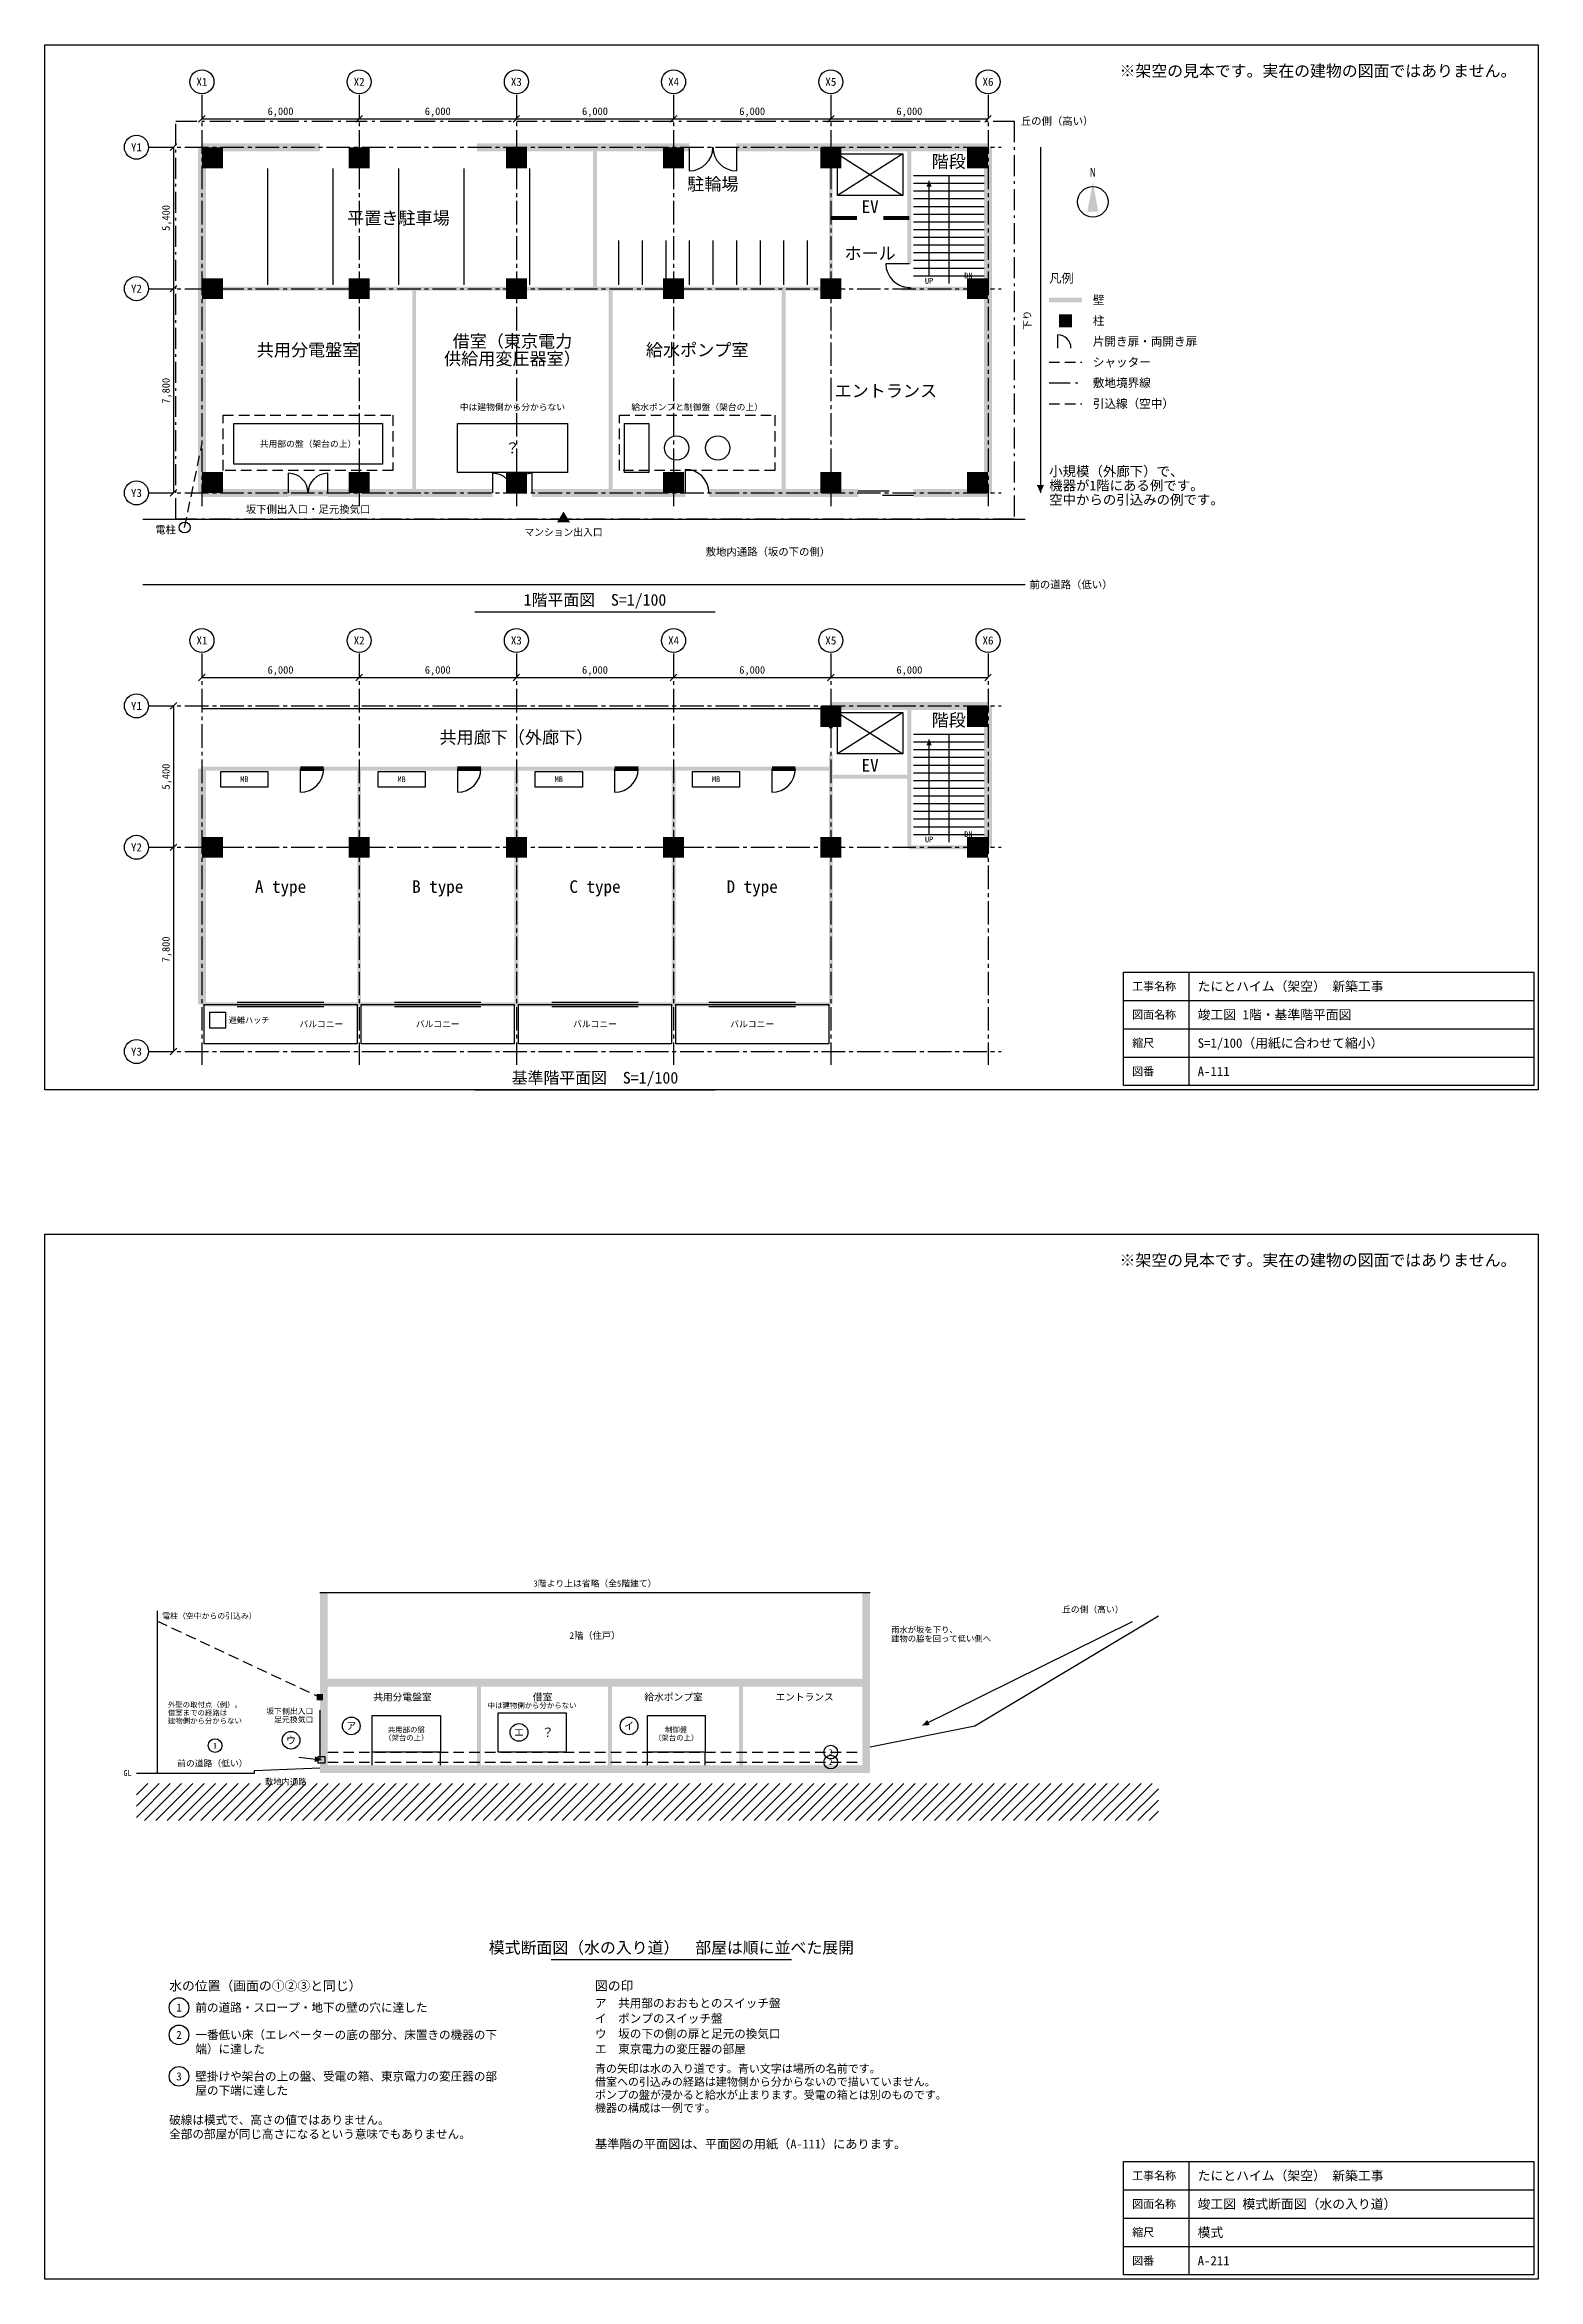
# Model space of a CAD drawing. Header units: millimetres. Extents: x 667 to 57667, y -86000 to -667.
import ezdxf
from ezdxf.enums import TextEntityAlignment as Align

# ---------------------------------------------------------------- set-up
doc = ezdxf.new("R2010")
doc.units = ezdxf.units.MM
for name, pattern in [('CENTER', [1350, 900, -150, 150, -150]), ('DASHDOT', [1300, 800, -200, 100, -200]), ('DASHED', [600, 400, -200])]:
    doc.linetypes.add(name, pattern=pattern)
for name, color, linetype in [('シャッター', 7, 'DASHED'), ('図枠', 7, 'CONTINUOUS'), ('地盤', 8, 'CONTINUOUS'), ('壁', 7, 'CONTINUOUS'), ('寸法', 5, 'CONTINUOUS'), ('建具', 7, 'CONTINUOUS'), ('引込', 5, 'DASHED'), ('敷地', 7, 'DASHDOT'), ('文字', 7, 'CONTINUOUS'), ('柱', 7, 'CONTINUOUS'), ('水の位置', 4, 'DASHED'), ('水の入り道', 4, 'CONTINUOUS'), ('設備', 8, 'CONTINUOUS'), ('通り芯', 1, 'CENTER'), ('道路', 8, 'CONTINUOUS'), ('階段EV', 8, 'CONTINUOUS')]:
    doc.layers.add(name, color=color, linetype=linetype)
doc.styles.add('JP', font='msgothic.ttc')

msp = doc.modelspace()

# ---------------------------------------------------------------- linework, layer by layer
at = {"layer": 'シャッター'}
msp.add_line((39000, -12791.67), (40250, -12791.67), dxfattribs=at)
for points in [[(7476.67, -14819.33), (13956.67, -14819.33), (13956.67, -16925.33), (7476.67, -16925.33)], [(22596.67, -14819.33), (28536.67, -14819.33), (28536.67, -16925.33), (22596.67, -16925.33)]]:
    msp.add_lwpolyline(points, close=True, dxfattribs=at)
at = {"layer": '図枠'}
for p, q in [((17083.33, -22325), (26250, -22325)), ((44333.33, -36083.33), (44333.33, -40416.67)), ((41833.33, -37166.67), (57500, -37166.67)), ((41833.33, -38250), (57500, -38250)), ((41833.33, -39333.33), (57500, -39333.33)), ((17083.33, -40575), (26250, -40575)), ((11166.67, -59766.67), (32166.67, -59766.67)), ((20000, -73791.67), (29166.67, -73791.67)), ((44333.33, -81500), (44333.33, -85833.33)), ((41833.33, -82583.33), (57500, -82583.33)), ((41833.33, -83666.67), (57500, -83666.67)), ((41833.33, -84750), (57500, -84750))]:
    msp.add_line(p, q, dxfattribs=at)
for points in [[(666.67, -666.67), (57666.67, -666.67), (57666.67, -40583.33), (666.67, -40583.33)], [(41833.33, -36083.33), (57500, -36083.33), (57500, -40416.67), (41833.33, -40416.67)], [(666.67, -46083.33), (57666.67, -46083.33), (57666.67, -86000), (666.67, -86000)], [(41833.33, -81500), (57500, -81500), (57500, -85833.33), (41833.33, -85833.33)]]:
    msp.add_lwpolyline(points, close=True, dxfattribs=at)
for centre, radius in [((6666.67, -2083.33), 458.33), ((12666.67, -2083.33), 458.33), ((18666.67, -2083.33), 458.33), ((24666.67, -2083.33), 458.33), ((30666.67, -2083.33), 458.33), ((36666.67, -2083.33), 458.33), ((4166.67, -4583.33), 458.33), ((40666.67, -6666.67), 583.33), ((4166.67, -9983.33), 458.33), ((4166.67, -17783.33), 458.33), ((6666.67, -23416.67), 458.33), ((12666.67, -23416.67), 458.33), ((18666.67, -23416.67), 458.33), ((24666.67, -23416.67), 458.33), ((30666.67, -23416.67), 458.33), ((36666.67, -23416.67), 458.33), ((4166.67, -25916.67), 458.33), ((4166.67, -31316.67), 458.33), ((4166.67, -39116.67), 458.33), ((12366.67, -64866.67), 338.46), ((18766.67, -65116.67), 338.46), ((22966.67, -64866.67), 338.46), ((10066.67, -65416.67), 338.46)]:
    msp.add_circle(centre, radius, dxfattribs=at)
for points in [[(40666.67, -5916.67), (40458.33, -7041.67), (40875, -7041.67)], [(20466.67, -18491.67), (20216.67, -18908.33), (20716.67, -18908.33)], [(11043.59, -63643.59), (11289.74, -63643.59), (11043.59, -63889.74), (11289.74, -63889.74)], [(11135.9, -64266.67), (11289.74, -64266.67), (11135.9, -66166.67), (11289.74, -66166.67)]]:
    msp.add_solid(points, dxfattribs=at)
at = {"layer": '地盤'}
for p, q in [((4597.44, -67066.67), (4166.67, -67497.44)), ((5028.21, -67066.67), (4166.67, -67928.21)), ((5458.97, -67066.67), (4166.67, -68358.97)), ((5889.74, -67066.67), (4474.36, -68482.05)), ((6320.51, -67066.67), (4905.13, -68482.05)), ((6751.28, -67066.67), (5335.9, -68482.05)), ((7182.05, -67066.67), (5766.67, -68482.05)), ((7612.82, -67066.67), (6197.44, -68482.05)), ((8043.59, -67066.67), (6628.21, -68482.05)), ((8474.36, -67066.67), (7058.97, -68482.05)), ((8905.13, -67066.67), (7489.74, -68482.05)), ((9335.9, -67066.67), (7920.51, -68482.05)), ((9766.67, -67066.67), (8351.28, -68482.05)), ((10197.44, -67066.67), (8782.05, -68482.05)), ((10628.21, -67066.67), (9212.82, -68482.05)), ((11058.97, -67066.67), (9643.59, -68482.05)), ((11489.74, -67066.67), (10074.36, -68482.05)), ((11920.51, -67066.67), (10505.13, -68482.05)), ((12351.28, -67066.67), (10935.9, -68482.05)), ((12782.05, -67066.67), (11366.67, -68482.05)), ((13212.82, -67066.67), (11797.44, -68482.05)), ((13643.59, -67066.67), (12228.21, -68482.05)), ((14074.36, -67066.67), (12658.97, -68482.05)), ((14505.13, -67066.67), (13089.74, -68482.05)), ((14935.9, -67066.67), (13520.51, -68482.05)), ((15366.67, -67066.67), (13951.28, -68482.05)), ((15797.44, -67066.67), (14382.05, -68482.05)), ((16228.21, -67066.67), (14812.82, -68482.05)), ((16658.97, -67066.67), (15243.59, -68482.05)), ((17089.74, -67066.67), (15674.36, -68482.05)), ((17520.51, -67066.67), (16105.13, -68482.05)), ((17951.28, -67066.67), (16535.9, -68482.05)), ((18382.05, -67066.67), (16966.67, -68482.05)), ((18812.82, -67066.67), (17397.44, -68482.05)), ((19243.59, -67066.67), (17828.21, -68482.05)), ((19674.36, -67066.67), (18258.97, -68482.05)), ((20105.13, -67066.67), (18689.74, -68482.05)), ((20535.9, -67066.67), (19120.51, -68482.05)), ((20966.67, -67066.67), (19551.28, -68482.05)), ((21397.44, -67066.67), (19982.05, -68482.05)), ((21828.21, -67066.67), (20412.82, -68482.05)), ((22258.97, -67066.67), (20843.59, -68482.05)), ((22689.74, -67066.67), (21274.36, -68482.05)), ((23120.51, -67066.67), (21705.13, -68482.05)), ((23551.28, -67066.67), (22135.9, -68482.05)), ((23982.05, -67066.67), (22566.67, -68482.05)), ((24412.82, -67066.67), (22997.44, -68482.05)), ((24843.59, -67066.67), (23428.21, -68482.05)), ((25274.36, -67066.67), (23858.97, -68482.05)), ((25705.13, -67066.67), (24289.74, -68482.05)), ((26135.9, -67066.67), (24720.51, -68482.05)), ((26566.67, -67066.67), (25151.28, -68482.05)), ((26997.44, -67066.67), (25582.05, -68482.05)), ((27428.21, -67066.67), (26012.82, -68482.05)), ((27858.97, -67066.67), (26443.59, -68482.05)), ((28289.74, -67066.67), (26874.36, -68482.05)), ((28720.51, -67066.67), (27305.13, -68482.05)), ((29151.28, -67066.67), (27735.9, -68482.05)), ((29582.05, -67066.67), (28166.67, -68482.05)), ((30012.82, -67066.67), (28597.44, -68482.05)), ((30443.59, -67066.67), (29028.21, -68482.05)), ((30874.36, -67066.67), (29458.97, -68482.05)), ((31305.13, -67066.67), (29889.74, -68482.05)), ((31735.9, -67066.67), (30320.51, -68482.05)), ((32166.67, -67066.67), (30751.28, -68482.05)), ((32597.44, -67066.67), (31182.05, -68482.05)), ((33028.21, -67066.67), (31612.82, -68482.05)), ((33458.97, -67066.67), (32043.59, -68482.05)), ((33889.74, -67066.67), (32474.36, -68482.05)), ((34320.51, -67066.67), (32905.13, -68482.05)), ((34751.28, -67066.67), (33335.9, -68482.05)), ((35182.05, -67066.67), (33766.67, -68482.05)), ((35612.82, -67066.67), (34197.44, -68482.05)), ((36043.59, -67066.67), (34628.21, -68482.05)), ((36474.36, -67066.67), (35058.97, -68482.05)), ((36905.13, -67066.67), (35489.74, -68482.05)), ((37335.9, -67066.67), (35920.51, -68482.05)), ((37766.67, -67066.67), (36351.28, -68482.05)), ((38197.44, -67066.67), (36782.05, -68482.05)), ((38628.21, -67066.67), (37212.82, -68482.05)), ((39058.97, -67066.67), (37643.59, -68482.05)), ((39489.74, -67066.67), (38074.36, -68482.05)), ((39920.51, -67066.67), (38505.13, -68482.05)), ((40351.28, -67066.67), (38935.9, -68482.05)), ((40782.05, -67066.67), (39366.67, -68482.05)), ((41212.82, -67066.67), (39797.44, -68482.05)), ((41643.59, -67066.67), (40228.21, -68482.05)), ((42074.36, -67066.67), (40658.97, -68482.05)), ((42505.13, -67066.67), (41089.74, -68482.05)), ((42935.9, -67066.67), (41520.51, -68482.05)), ((43166.67, -67266.67), (41951.28, -68482.05)), ((43166.67, -67697.44), (42382.05, -68482.05)), ((43166.67, -68128.21), (42812.82, -68482.05))]:
    msp.add_line(p, q, dxfattribs=at)
at = {"layer": '壁'}
for points in [[(6516.67, -4583.33), (6816.67, -4583.33), (6516.67, -17783.33), (6816.67, -17783.33)], [(6666.67, -4433.33), (11166.67, -4433.33), (6666.67, -4733.33), (11166.67, -4733.33)], [(17166.67, -4433.33), (25266.67, -4433.33), (17166.67, -4733.33), (25266.67, -4733.33)], [(21591.67, -4583.33), (21741.67, -4583.33), (21591.67, -9983.33), (21741.67, -9983.33)], [(27066.67, -4433.33), (36666.67, -4433.33), (27066.67, -4733.33), (36666.67, -4733.33)], [(30591.67, -4583.33), (30741.67, -4583.33), (30591.67, -9983.33), (30741.67, -9983.33)], [(33591.67, -4583.33), (33741.67, -4583.33), (33591.67, -9033.33), (33741.67, -9033.33)], [(36516.67, -4583.33), (36816.67, -4583.33), (36516.67, -17783.33), (36816.67, -17783.33)], [(30666.67, -7208.33), (31666.67, -7208.33), (30666.67, -7358.33), (31666.67, -7358.33)], [(32666.67, -7208.33), (33666.67, -7208.33), (32666.67, -7358.33), (33666.67, -7358.33)], [(6666.67, -9908.33), (30966.67, -9908.33), (6666.67, -10058.33), (30966.67, -10058.33)], [(14691.67, -9983.33), (14841.67, -9983.33), (14691.67, -17783.33), (14841.67, -17783.33)], [(22191.67, -9983.33), (22341.67, -9983.33), (22191.67, -17783.33), (22341.67, -17783.33)], [(28791.67, -9983.33), (28941.67, -9983.33), (28791.67, -17783.33), (28941.67, -17783.33)], [(33366.67, -9908.33), (36666.67, -9908.33), (33366.67, -10058.33), (36666.67, -10058.33)], [(33591.67, -9933.33), (33741.67, -9933.33), (33591.67, -9983.33), (33741.67, -9983.33)], [(39000, -10333.33), (40250, -10333.33), (39000, -10500), (40250, -10500)], [(6666.67, -17633.33), (9966.67, -17633.33), (6666.67, -17933.33), (9966.67, -17933.33)], [(11466.67, -17633.33), (17766.67, -17633.33), (11466.67, -17933.33), (17766.67, -17933.33)], [(19266.67, -17633.33), (25116.67, -17633.33), (19266.67, -17933.33), (25116.67, -17933.33)], [(26016.67, -17633.33), (31716.67, -17633.33), (26016.67, -17933.33), (31716.67, -17933.33)], [(33816.67, -17633.33), (36666.67, -17633.33), (33816.67, -17933.33), (36666.67, -17933.33)], [(30591.67, -25916.67), (30741.67, -25916.67), (30591.67, -26766.67), (30741.67, -26766.67)], [(30666.67, -25766.67), (36666.67, -25766.67), (30666.67, -26066.67), (36666.67, -26066.67)], [(33591.67, -25916.67), (33741.67, -25916.67), (33591.67, -31316.67), (33741.67, -31316.67)], [(36516.67, -25916.67), (36816.67, -25916.67), (36516.67, -31316.67), (36816.67, -31316.67)], [(30591.67, -27766.67), (30741.67, -27766.67), (30591.67, -37316.67), (30741.67, -37316.67)], [(6516.67, -28316.67), (6816.67, -28316.67), (6516.67, -37316.67), (6816.67, -37316.67)], [(6666.67, -28241.67), (30666.67, -28241.67), (6666.67, -28391.67), (30666.67, -28391.67)], [(10416.67, -28225), (11316.67, -28225), (10416.67, -28408.33), (11316.67, -28408.33)], [(12591.67, -28316.67), (12741.67, -28316.67), (12591.67, -37316.67), (12741.67, -37316.67)], [(16416.67, -28225), (17316.67, -28225), (16416.67, -28408.33), (17316.67, -28408.33)], [(18591.67, -28316.67), (18741.67, -28316.67), (18591.67, -37316.67), (18741.67, -37316.67)], [(22416.67, -28225), (23316.67, -28225), (22416.67, -28408.33), (23316.67, -28408.33)], [(24591.67, -28316.67), (24741.67, -28316.67), (24591.67, -37316.67), (24741.67, -37316.67)], [(28416.67, -28225), (29316.67, -28225), (28416.67, -28408.33), (29316.67, -28408.33)], [(30666.67, -28541.67), (33666.67, -28541.67), (30666.67, -28691.67), (33666.67, -28691.67)], [(33666.67, -31241.67), (36666.67, -31241.67), (33666.67, -31391.67), (36666.67, -31391.67)], [(6666.67, -37241.67), (30666.67, -37241.67), (6666.67, -37391.67), (30666.67, -37391.67)], [(8016.67, -37225), (11316.67, -37225), (8016.67, -37408.33), (11316.67, -37408.33)], [(14016.67, -37225), (17316.67, -37225), (14016.67, -37408.33), (17316.67, -37408.33)], [(20016.67, -37225), (23316.67, -37225), (20016.67, -37408.33), (23316.67, -37408.33)], [(26016.67, -37225), (29316.67, -37225), (26016.67, -37408.33), (29316.67, -37408.33)], [(11166.67, -59766.67), (11466.67, -59766.67), (11166.67, -66366.67), (11466.67, -66366.67)], [(31866.67, -59766.67), (32166.67, -59766.67), (31866.67, -66366.67), (32166.67, -66366.67)], [(11166.67, -63066.67), (32166.67, -63066.67), (11166.67, -63366.67), (32166.67, -63366.67)], [(17166.67, -63366.67), (17316.67, -63366.67), (17166.67, -66366.67), (17316.67, -66366.67)], [(22166.67, -63366.67), (22316.67, -63366.67), (22166.67, -66366.67), (22316.67, -66366.67)], [(27166.67, -63366.67), (27316.67, -63366.67), (27166.67, -66366.67), (27316.67, -66366.67)], [(11166.67, -66366.67), (32166.67, -66366.67), (11166.67, -66666.67), (32166.67, -66666.67)]]:
    msp.add_solid(points, dxfattribs=at)
at = {"layer": '寸法'}
for p, q in [((6541.67, -3625), (6791.67, -3375)), ((12541.67, -3625), (12791.67, -3375)), ((18541.67, -3625), (18791.67, -3375)), ((24541.67, -3625), (24791.67, -3375)), ((30541.67, -3625), (30791.67, -3375)), ((36541.67, -3625), (36791.67, -3375)), ((6666.67, -3500), (36666.67, -3500)), ((5458.33, -4708.33), (5708.33, -4458.33)), ((5583.33, -4583.33), (5583.33, -17783.33)), ((5458.33, -10108.33), (5708.33, -9858.33)), ((5458.33, -17908.33), (5708.33, -17658.33)), ((6541.67, -24958.33), (6791.67, -24708.33)), ((12541.67, -24958.33), (12791.67, -24708.33)), ((18541.67, -24958.33), (18791.67, -24708.33)), ((24541.67, -24958.33), (24791.67, -24708.33)), ((30541.67, -24958.33), (30791.67, -24708.33)), ((36541.67, -24958.33), (36791.67, -24708.33)), ((6666.67, -24833.33), (36666.67, -24833.33)), ((5458.33, -26041.67), (5708.33, -25791.67)), ((5583.33, -25916.67), (5583.33, -39116.67)), ((5458.33, -31441.67), (5708.33, -31191.67)), ((5458.33, -39241.67), (5708.33, -38991.67))]:
    msp.add_line(p, q, dxfattribs=at)
msp.add_solid([(9466.67, -17658.33), (11966.67, -17658.33), (9466.67, -17908.33), (11966.67, -17908.33)], dxfattribs=at)
at = {"layer": '建具'}
for p, q in [((25266.67, -4583.33), (25266.67, -5483.33)), ((27066.67, -4583.33), (27066.67, -5483.33)), ((33666.67, -9033.33), (32766.67, -9033.33)), ((39333.33, -12250), (39333.33, -11750)), ((9966.67, -17783.33), (9966.67, -17033.33)), ((11466.67, -17783.33), (11466.67, -17033.33)), ((17766.67, -17783.33), (17766.67, -17033.33)), ((19266.67, -17783.33), (19266.67, -17033.33)), ((25116.67, -17783.33), (25116.67, -16883.33)), ((31716.67, -17700), (32891.67, -17700)), ((32641.67, -17866.67), (33816.67, -17866.67)), ((6666.67, -26016.67), (30666.67, -26016.67)), ((10416.67, -28316.67), (10416.67, -29216.67)), ((16416.67, -28316.67), (16416.67, -29216.67)), ((22416.67, -28316.67), (22416.67, -29216.67)), ((28416.67, -28316.67), (28416.67, -29216.67)), ((8016.67, -37233.33), (11316.67, -37233.33)), ((8016.67, -37316.67), (11316.67, -37316.67)), ((8016.67, -37400), (11316.67, -37400)), ((14016.67, -37233.33), (17316.67, -37233.33)), ((14016.67, -37316.67), (17316.67, -37316.67)), ((14016.67, -37400), (17316.67, -37400)), ((20016.67, -37233.33), (23316.67, -37233.33)), ((20016.67, -37316.67), (23316.67, -37316.67)), ((20016.67, -37400), (23316.67, -37400)), ((26016.67, -37233.33), (29316.67, -37233.33)), ((26016.67, -37316.67), (29316.67, -37316.67)), ((26016.67, -37400), (29316.67, -37400)), ((11166.67, -64266.67), (11166.67, -66166.67))]:
    msp.add_line(p, q, dxfattribs=at)
for centre, radius, start, end in [((25266.67, -4583.33), 900, 270, 0), ((27066.67, -4583.33), 900, 180, 270), ((33666.67, -9033.33), 900, 180, 270), ((39333.33, -12250), 500, 0, 90), ((9966.67, -17783.33), 750, 0, 90), ((11466.67, -17783.33), 750, 90, 180), ((17766.67, -17783.33), 750, 0, 90), ((19266.67, -17783.33), 750, 90, 180), ((25116.67, -17783.33), 900, 0, 90), ((10416.67, -28316.67), 900, 270, 0), ((16416.67, -28316.67), 900, 270, 0), ((22416.67, -28316.67), 900, 270, 0), ((28416.67, -28316.67), 900, 270, 0)]:
    msp.add_arc(centre, radius, start, end, dxfattribs=at)
at = {"layer": '引込'}
for p, q in [((39000, -14375), (40250, -14375)), ((6006.67, -19103.33), (6666.67, -15935.33)), ((4966.67, -60866.67), (11166.67, -63766.67))]:
    msp.add_line(p, q, dxfattribs=at)
at = {"layer": '敷地'}
msp.add_line((39000, -13583.33), (40250, -13583.33), dxfattribs=at)
msp.add_lwpolyline([(5666.67, -3583.33), (37666.67, -3583.33), (37666.67, -18783.33), (5666.67, -18783.33)], close=True, dxfattribs=at)
at = {"layer": '柱'}
for points in [[(6666.67, -4583.33), (7466.67, -4583.33), (6666.67, -5383.33), (7466.67, -5383.33)], [(12266.67, -4583.33), (13066.67, -4583.33), (12266.67, -5383.33), (13066.67, -5383.33)], [(18266.67, -4583.33), (19066.67, -4583.33), (18266.67, -5383.33), (19066.67, -5383.33)], [(24266.67, -4583.33), (25066.67, -4583.33), (24266.67, -5383.33), (25066.67, -5383.33)], [(30266.67, -4583.33), (31066.67, -4583.33), (30266.67, -5383.33), (31066.67, -5383.33)], [(35866.67, -4583.33), (36666.67, -4583.33), (35866.67, -5383.33), (36666.67, -5383.33)], [(6666.67, -9583.33), (7466.67, -9583.33), (6666.67, -10383.33), (7466.67, -10383.33)], [(12266.67, -9583.33), (13066.67, -9583.33), (12266.67, -10383.33), (13066.67, -10383.33)], [(18266.67, -9583.33), (19066.67, -9583.33), (18266.67, -10383.33), (19066.67, -10383.33)], [(24266.67, -9583.33), (25066.67, -9583.33), (24266.67, -10383.33), (25066.67, -10383.33)], [(30266.67, -9583.33), (31066.67, -9583.33), (30266.67, -10383.33), (31066.67, -10383.33)], [(35866.67, -9583.33), (36666.67, -9583.33), (35866.67, -10383.33), (36666.67, -10383.33)], [(39375, -10958.33), (39875, -10958.33), (39375, -11458.33), (39875, -11458.33)], [(6666.67, -16983.33), (7466.67, -16983.33), (6666.67, -17783.33), (7466.67, -17783.33)], [(12266.67, -16983.33), (13066.67, -16983.33), (12266.67, -17783.33), (13066.67, -17783.33)], [(18266.67, -16983.33), (19066.67, -16983.33), (18266.67, -17783.33), (19066.67, -17783.33)], [(24266.67, -16983.33), (25066.67, -16983.33), (24266.67, -17783.33), (25066.67, -17783.33)], [(30266.67, -16983.33), (31066.67, -16983.33), (30266.67, -17783.33), (31066.67, -17783.33)], [(35866.67, -16983.33), (36666.67, -16983.33), (35866.67, -17783.33), (36666.67, -17783.33)], [(30266.67, -25916.67), (31066.67, -25916.67), (30266.67, -26716.67), (31066.67, -26716.67)], [(35866.67, -25916.67), (36666.67, -25916.67), (35866.67, -26716.67), (36666.67, -26716.67)], [(6666.67, -30916.67), (7466.67, -30916.67), (6666.67, -31716.67), (7466.67, -31716.67)], [(12266.67, -30916.67), (13066.67, -30916.67), (12266.67, -31716.67), (13066.67, -31716.67)], [(18266.67, -30916.67), (19066.67, -30916.67), (18266.67, -31716.67), (19066.67, -31716.67)], [(24266.67, -30916.67), (25066.67, -30916.67), (24266.67, -31716.67), (25066.67, -31716.67)], [(30266.67, -30916.67), (31066.67, -30916.67), (30266.67, -31716.67), (31066.67, -31716.67)], [(35866.67, -30916.67), (36666.67, -30916.67), (35866.67, -31716.67), (36666.67, -31716.67)]]:
    msp.add_solid(points, dxfattribs=at)
at = {"layer": '水の位置'}
for p, q in [((11466.67, -65866.67), (31866.67, -65866.67)), ((11466.67, -66246.67), (31866.67, -66246.67))]:
    msp.add_line(p, q, dxfattribs=at)
at = {"layer": '水の入り道'}
for p, q in [((42166.67, -60897.44), (34166.67, -64847.44)), ((10366.67, -66066.67), (11228.21, -66166.67))]:
    msp.add_line(p, q, dxfattribs=at)
for centre, radius in [((7166.67, -65620.51), 261.54), ((30666.67, -65866.67), 261.54), ((30666.67, -66246.67), 261.54), ((5791.67, -75625), 375), ((5791.67, -76666.67), 375), ((5791.67, -78250), 375)]:
    msp.add_circle(centre, radius, dxfattribs=at)
for points in [[(34166.67, -64847.44), (34343.4, -64634.24), (34443.38, -64836.74)], [(11228.21, -66166.67), (10964.02, -66249.68), (10990.06, -66025.35)]]:
    msp.add_solid(points, dxfattribs=at)
at = {"layer": '設備'}
for p, q in [((9166.67, -5393.33), (9166.67, -9833.33)), ((11666.67, -5393.33), (11666.67, -9833.33)), ((14166.67, -5393.33), (14166.67, -9833.33)), ((16666.67, -5393.33), (16666.67, -9833.33)), ((19166.67, -5393.33), (19166.67, -9833.33)), ((22566.67, -8147.33), (22566.67, -9833.33)), ((23466.67, -8147.33), (23466.67, -9833.33)), ((24366.67, -8147.33), (24366.67, -9833.33)), ((25266.67, -8147.33), (25266.67, -9833.33)), ((26166.67, -8147.33), (26166.67, -9833.33)), ((27066.67, -8147.33), (27066.67, -9833.33)), ((27966.67, -8147.33), (27966.67, -9833.33)), ((28866.67, -8147.33), (28866.67, -9833.33)), ((29766.67, -8147.33), (29766.67, -9833.33)), ((4966.67, -66666.67), (4966.67, -60466.67))]:
    msp.add_line(p, q, dxfattribs=at)
for points in [[(7881.67, -15131.33), (13551.67, -15131.33), (13551.67, -16691.33), (7881.67, -16691.33)], [(16416.67, -15131.33), (20616.67, -15131.33), (20616.67, -17003.33), (16416.67, -17003.33)], [(22794.67, -15131.33), (23718.67, -15131.33), (23718.67, -17003.33), (22794.67, -17003.33)], [(7386.67, -28416.67), (9186.67, -28416.67), (9186.67, -29016.67), (7386.67, -29016.67)], [(13386.67, -28416.67), (15186.67, -28416.67), (15186.67, -29016.67), (13386.67, -29016.67)], [(19386.67, -28416.67), (21186.67, -28416.67), (21186.67, -29016.67), (19386.67, -29016.67)], [(25386.67, -28416.67), (27186.67, -28416.67), (27186.67, -29016.67), (25386.67, -29016.67)], [(6746.67, -37316.67), (12586.67, -37316.67), (12586.67, -38816.67), (6746.67, -38816.67)], [(12746.67, -37316.67), (18586.67, -37316.67), (18586.67, -38816.67), (12746.67, -38816.67)], [(18746.67, -37316.67), (24586.67, -37316.67), (24586.67, -38816.67), (18746.67, -38816.67)], [(24746.67, -37316.67), (30586.67, -37316.67), (30586.67, -38816.67), (24746.67, -38816.67)], [(6966.67, -37616.67), (7566.67, -37616.67), (7566.67, -38216.67), (6966.67, -38216.67)], [(13166.67, -64466.67), (15766.67, -64466.67), (15766.67, -65866.67), (13166.67, -65866.67)], [(17966.67, -64366.67), (20566.67, -64366.67), (20566.67, -65866.67), (17966.67, -65866.67)], [(23666.67, -64466.67), (25866.67, -64466.67), (25866.67, -65866.67), (23666.67, -65866.67)], [(11105.13, -66040.51), (11351.28, -66040.51), (11351.28, -66286.67), (11105.13, -66286.67)]]:
    msp.add_lwpolyline(points, close=True, dxfattribs=at)
for points in [[(13166.67, -66366.67), (13166.67, -65866.67)], [(15766.67, -66366.67), (15766.67, -65866.67)], [(23666.67, -66366.67), (23666.67, -65866.67)], [(25866.67, -66366.67), (25866.67, -65866.67)]]:
    msp.add_lwpolyline(points, dxfattribs=at)
for centre, radius in [((24781.27, -16067.33), 462), ((26352.07, -16067.33), 462), ((6006.67, -19103.33), 208.33)]:
    msp.add_circle(centre, radius, dxfattribs=at)
at = {"layer": '通り芯'}
for p, q in [((6666.67, -2583.33), (6666.67, -18283.33)), ((12666.67, -2583.33), (12666.67, -18283.33)), ((18666.67, -2583.33), (18666.67, -18283.33)), ((24666.67, -2583.33), (24666.67, -18283.33)), ((30666.67, -2583.33), (30666.67, -18283.33)), ((36666.67, -2583.33), (36666.67, -18283.33)), ((4666.67, -4583.33), (37166.67, -4583.33)), ((4666.67, -9983.33), (37166.67, -9983.33)), ((4666.67, -17783.33), (37166.67, -17783.33)), ((6666.67, -23916.67), (6666.67, -39616.67)), ((12666.67, -23916.67), (12666.67, -39616.67)), ((18666.67, -23916.67), (18666.67, -39616.67)), ((24666.67, -23916.67), (24666.67, -39616.67)), ((30666.67, -23916.67), (30666.67, -39616.67)), ((36666.67, -23916.67), (36666.67, -39616.67)), ((4666.67, -25916.67), (37166.67, -25916.67)), ((4666.67, -31316.67), (37166.67, -31316.67)), ((4666.67, -39116.67), (37166.67, -39116.67))]:
    msp.add_line(p, q, dxfattribs=at)
at = {"layer": '道路'}
for p, q in [((38666.67, -4583.33), (38666.67, -17783.33)), ((4416.67, -18783.33), (38083.33, -18783.33)), ((4416.67, -21283.33), (38083.33, -21283.33)), ((36166.67, -64866.67), (43166.67, -60666.67)), ((32166.67, -65666.67), (36166.67, -64866.67)), ((8666.67, -66566.67), (11166.67, -66466.67)), ((4166.67, -66666.67), (8666.67, -66666.67)), ((8666.67, -66666.67), (8666.67, -66566.67))]:
    msp.add_line(p, q, dxfattribs=at)
msp.add_solid([(38666.67, -17783.33), (38530.75, -17478.97), (38802.59, -17478.97)], dxfattribs=at)
at = {"layer": '階段EV'}
for p, q in [((30916.67, -4833.33), (33416.67, -6419.33)), ((33416.67, -4833.33), (30916.67, -6419.33)), ((33816.67, -5663.33), (36516.67, -5663.33)), ((33816.67, -5957.62), (36516.67, -5957.62)), ((34416.67, -9483.33), (34416.67, -5863.33)), ((35166.67, -5663.33), (35166.67, -9783.33)), ((33816.67, -6251.9), (36516.67, -6251.9)), ((33816.67, -6546.19), (36516.67, -6546.19)), ((33816.67, -6840.48), (36516.67, -6840.48)), ((33816.67, -7134.76), (36516.67, -7134.76)), ((33816.67, -7429.05), (36516.67, -7429.05)), ((33816.67, -7723.33), (36516.67, -7723.33)), ((33816.67, -8017.62), (36516.67, -8017.62)), ((33816.67, -8311.9), (36516.67, -8311.9)), ((33816.67, -8606.19), (36516.67, -8606.19)), ((33816.67, -8900.48), (36516.67, -8900.48)), ((33816.67, -9194.76), (36516.67, -9194.76)), ((33816.67, -9489.05), (36516.67, -9489.05)), ((30916.67, -26166.67), (33416.67, -27752.67)), ((33416.67, -26166.67), (30916.67, -27752.67)), ((33816.67, -26996.67), (36516.67, -26996.67)), ((33816.67, -27290.95), (36516.67, -27290.95)), ((34416.67, -30816.67), (34416.67, -27196.67)), ((35166.67, -26996.67), (35166.67, -31116.67)), ((33816.67, -27585.24), (36516.67, -27585.24)), ((33816.67, -27879.52), (36516.67, -27879.52)), ((33816.67, -28173.81), (36516.67, -28173.81)), ((33816.67, -28468.1), (36516.67, -28468.1)), ((33816.67, -28762.38), (36516.67, -28762.38)), ((33816.67, -29056.67), (36516.67, -29056.67)), ((33816.67, -29350.95), (36516.67, -29350.95)), ((33816.67, -29645.24), (36516.67, -29645.24)), ((33816.67, -29939.52), (36516.67, -29939.52)), ((33816.67, -30233.81), (36516.67, -30233.81)), ((33816.67, -30528.1), (36516.67, -30528.1)), ((33816.67, -30822.38), (36516.67, -30822.38))]:
    msp.add_line(p, q, dxfattribs=at)
for points in [[(30916.67, -4833.33), (33416.67, -4833.33), (33416.67, -6419.33), (30916.67, -6419.33)], [(30916.67, -26166.67), (33416.67, -26166.67), (33416.67, -27752.67), (30916.67, -27752.67)]]:
    msp.add_lwpolyline(points, close=True, dxfattribs=at)
for points in [[(34416.67, -5863.33), (34518.61, -6091.61), (34314.73, -6091.61)], [(34416.67, -27196.67), (34518.61, -27424.94), (34314.73, -27424.94)]]:
    msp.add_solid(points, dxfattribs=at)

# ---------------------------------------------------------------- texts
at = {"layer": '寸法', "style": 'JP'}
for s, p in [('6,000', (9666.67, -3208.33)), ('6,000', (15666.67, -3208.33)), ('6,000', (21666.67, -3208.33)), ('6,000', (27666.67, -3208.33)), ('6,000', (33666.67, -3208.33)), ('坂下側出入口・足元換気口', (10716.67, -18408.33)), ('6,000', (9666.67, -24541.67)), ('6,000', (15666.67, -24541.67)), ('6,000', (21666.67, -24541.67)), ('6,000', (27666.67, -24541.67)), ('6,000', (33666.67, -24541.67))]:
    msp.add_text(s, height=290.4, dxfattribs=at).set_placement(p, align=Align.MIDDLE_CENTER)
for s, p in [('5,400', (5291.67, -7283.33)), ('7,800', (5291.67, -13883.33)), ('5,400', (5291.67, -28616.67)), ('7,800', (5291.67, -35216.67))]:
    msp.add_text(s, height=290.4, rotation=90, dxfattribs=at).set_placement(p, align=Align.MIDDLE_CENTER)
for s, height, p in [('電柱', 290.4, (5673.33, -19186.67)), ('坂下側出入口', 214.5, (10920.51, -64305.13)), ('足元換気口', 214.5, (10920.51, -64628.21)), ('GL', 227.1, (3982.05, -66666.67))]:
    msp.add_text(s, height=height, dxfattribs=at).set_placement(p, align=Align.MIDDLE_RIGHT)
for s, height, p in [('電柱（空中からの引込み）', 214.5, (5151.28, -60666.67)), ('建物の脇を回って低い側へ', 227.1, (32966.67, -61535.9)), ('雨水が坂を下り、', 227.1, (32966.67, -61197.44)), ('外壁の取付点（例）。', 201.8, (5366.67, -64058.97)), ('借室までの経路は', 201.8, (5366.67, -64366.67)), ('建物側から分からない', 201.8, (5366.67, -64674.36))]:
    msp.add_text(s, height=height, dxfattribs=at).set_placement(p, align=Align.MIDDLE_LEFT)
at = {"layer": '文字', "style": 'JP'}
for p in [(56833.33, -1666.67), (56833.33, -47083.33)]:
    msp.add_text('※架空の見本です。実在の建物の図面ではありません。', height=444.2, dxfattribs=at).set_placement(p, align=Align.MIDDLE_RIGHT)
for s, height, p in [('X1', 307.5, (6666.67, -2083.33)), ('X2', 307.5, (12666.67, -2083.33)), ('X3', 307.5, (18666.67, -2083.33)), ('X4', 307.5, (24666.67, -2083.33)), ('X5', 307.5, (30666.67, -2083.33)), ('X6', 307.5, (36666.67, -2083.33)), ('Y1', 307.5, (4166.67, -4583.33)), ('階段', 478.3, (35166.67, -5123.33)), ('駐輪場', 478.3, (26166.67, -5987.33)), ('N', 341.7, (40666.67, -5541.67)), ('EV', 478.3, (32166.67, -6851.33)), ('平置き駐車場', 478.3, (14166.67, -7283.33)), ('ホール', 478.3, (32166.67, -8633.33)), ('DN', 222.1, (35916.67, -9483.33)), ('Y2', 307.5, (4166.67, -9983.33)), ('UP', 222.1, (34416.67, -9683.33)), ('借室（東京電力', 478.3, (18516.67, -11990)), ('共用分電盤室', 478.3, (10716.67, -12323.33)), ('供給用変圧器室）', 478.3, (18516.67, -12656.67)), ('給水ポンプ室', 478.3, (25566.67, -12323.33)), ('エントランス', 478.3, (32766.67, -13883.33)), ('中は建物側から分からない', 239.2, (18516.67, -14507.33)), ('給水ポンプと制御盤（架台の上）', 239.2, (25566.67, -14507.33)), ('共用部の盤（架台の上）', 239.2, (10716.67, -15911.33)), ('？', 410, (18516.67, -16067.33)), ('Y3', 307.5, (4166.67, -17783.33)), ('1階平面図\u3000S=1/100', 444.2, (21666.67, -21866.67)), ('X1', 307.5, (6666.67, -23416.67)), ('X2', 307.5, (12666.67, -23416.67)), ('X3', 307.5, (18666.67, -23416.67)), ('X4', 307.5, (24666.67, -23416.67)), ('X5', 307.5, (30666.67, -23416.67)), ('X6', 307.5, (36666.67, -23416.67)), ('Y1', 307.5, (4166.67, -25916.67)), ('階段', 478.3, (35166.67, -26456.67)), ('共用廊下（外廊下）', 478.3, (18666.67, -27116.67)), ('EV', 478.3, (32166.67, -28184.67)), ('MB', 222.1, (8286.67, -28716.67)), ('MB', 222.1, (14286.67, -28716.67)), ('MB', 222.1, (20286.67, -28716.67)), ('MB', 222.1, (26286.67, -28716.67)), ('DN', 222.1, (35916.67, -30816.67)), ('Y2', 307.5, (4166.67, -31316.67)), ('UP', 222.1, (34416.67, -31016.67)), ('A type', 478.3, (9666.67, -32816.67)), ('B type', 478.3, (15666.67, -32816.67)), ('C type', 478.3, (21666.67, -32816.67)), ('D type', 478.3, (27666.67, -32816.67)), ('避難ハッチ', 222.1, (8466.67, -37916.67)), ('バルコニー', 239.2, (11226.67, -38066.67)), ('バルコニー', 239.2, (15666.67, -38066.67)), ('バルコニー', 239.2, (21666.67, -38066.67)), ('バルコニー', 239.2, (27666.67, -38066.67)), ('Y3', 307.5, (4166.67, -39116.67)), ('基準階平面図\u3000S=1/100', 444.2, (21666.67, -40116.67)), ('3階より上は省略（全5階建て）', 239.7, (21666.67, -59428.21)), ('2階（住戸）', 252.3, (21666.67, -61416.67)), ('共用分電盤室', 264.9, (14316.67, -63766.67)), ('中は建物側から分からない', 201.8, (19266.67, -64086.67)), ('借室', 264.9, (19666.67, -63766.67)), ('給水ポンプ室', 264.9, (24666.67, -63766.67)), ('エントランス', 264.9, (29666.67, -63766.67)), ('ア', 277.5, (12366.67, -64866.67)), ('イ', 277.5, (22966.67, -64866.67)), ('1', 214.5, (7166.67, -65620.51)), ('ウ', 277.5, (10066.67, -65416.67)), ('共用部の盤', 201.8, (14466.67, -65012.82)), ('（架台の上）', 201.8, (14466.67, -65320.51)), ('エ', 277.5, (18766.67, -65116.67)), ('？', 353.2, (19866.67, -65116.67)), ('（架台の上）', 201.8, (24766.67, -65320.51)), ('制御盤', 201.8, (24766.67, -65012.82)), ('3', 214.5, (30666.67, -65866.67)), ('2', 214.5, (30666.67, -66246.67)), ('模式断面図（水の入り道）\u3000部屋は順に並べた展開', 444.2, (24583.33, -73333.33)), ('1', 307.5, (5791.67, -75625)), ('2', 307.5, (5791.67, -76666.67)), ('3', 307.5, (5791.67, -78250))]:
    msp.add_text(s, height=height, dxfattribs=at).set_placement(p, align=Align.MIDDLE_CENTER)
for s, height, p in [('凡例', 341.7, (39000, -9583.33)), ('壁', 324.6, (40666.67, -10416.67)), ('柱', 324.6, (40666.67, -11208.33)), ('片開き扉・両開き扉', 324.6, (40666.67, -12000)), ('シャッター', 324.6, (40666.67, -12791.67)), ('敷地境界線', 324.6, (40666.67, -13583.33)), ('引込線（空中）', 324.6, (40666.67, -14375)), ('小規模（外廊下）で、', 375.8, (39000, -16958.33)), ('機器が1階にある例です。', 375.8, (39000, -17500)), ('空中からの引込みの例です。', 375.8, (39000, -18041.67)), ('工事名称', 307.5, (42166.67, -36625)), ('たにとハイム（架空） 新築工事', 358.7, (44666.67, -36625)), ('図面名称', 307.5, (42166.67, -37708.33)), ('竣工図 1階・基準階平面図', 358.7, (44666.67, -37708.33)), ('縮尺', 307.5, (42166.67, -38791.67)), ('S=1/100（用紙に合わせて縮小）', 358.7, (44666.67, -38791.67)), ('図番', 307.5, (42166.67, -39875)), ('A-111', 358.7, (44666.67, -39875)), ('水の位置（画面の①②③と同じ）', 358.7, (5416.67, -74791.67)), ('図の印', 358.7, (21666.67, -74791.67)), ('前の道路・スロープ・地下の壁の穴に達した', 324.6, (6416.67, -75625)), ('イ\u3000ポンプのスイッチ盤', 324.6, (21666.67, -76041.67)), ('ア\u3000共用部のおおもとのスイッチ盤', 324.6, (21666.67, -75458.33)), ('一番低い床（エレベーターの底の部分、床置きの機器の下', 324.6, (6416.67, -76666.67)), ('ウ\u3000坂の下の側の扉と足元の換気口', 324.6, (21666.67, -76625)), ('端）に達した', 324.6, (6416.67, -77208.33)), ('エ\u3000東京電力の変圧器の部屋', 324.6, (21666.67, -77208.33)), ('壁掛けや架台の上の盤、受電の箱、東京電力の変圧器の部', 324.6, (6416.67, -78250)), ('借室への引込みの経路は建物側から分からないので描いていません。', 307.5, (21666.67, -78458.33)), ('青の矢印は水の入り道です。青い文字は場所の名前です。', 307.5, (21666.67, -77958.33)), ('屋の下端に達した', 324.6, (6416.67, -78791.67)), ('機器の構成は一例です。', 307.5, (21666.67, -79458.33)), ('ポンプの盤が浸かると給水が止まります。受電の箱とは別のものです。', 307.5, (21666.67, -78958.33)), ('破線は模式で、高さの値ではありません。', 324.6, (5416.67, -79916.67)), ('全部の部屋が同じ高さになるという意味でもありません。', 324.6, (5416.67, -80458.33)), ('基準階の平面図は、平面図の用紙（A-111）にあります。', 341.7, (21666.67, -80833.33)), ('工事名称', 307.5, (42166.67, -82041.67)), ('たにとハイム（架空） 新築工事', 358.7, (44666.67, -82041.67)), ('図面名称', 307.5, (42166.67, -83125)), ('竣工図 模式断面図（水の入り道）', 358.7, (44666.67, -83125)), ('縮尺', 307.5, (42166.67, -84208.33)), ('模式', 358.7, (44666.67, -84208.33)), ('図番', 307.5, (42166.67, -85291.67)), ('A-211', 358.7, (44666.67, -85291.67))]:
    msp.add_text(s, height=height, dxfattribs=at).set_placement(p, align=Align.MIDDLE_LEFT)
at = {"layer": '道路', "style": 'JP'}
for s, p in [('丘の側（高い）', (37916.67, -3583.33)), ('前の道路（低い）', (38250, -21283.33))]:
    msp.add_text(s, height=290.4, dxfattribs=at).set_placement(p, align=Align.MIDDLE_LEFT)
msp.add_text('下り', height=273.3, rotation=90, dxfattribs=at).set_placement((38166.67, -11183.33), align=Align.MIDDLE_CENTER)
for s, height, p in [('マンション出入口', 273.3, (20466.67, -19283.33)), ('敷地内通路（坂の下の側）', 290.4, (28266.67, -20033.33)), ('丘の側（高い）', 239.7, (40666.67, -60420.51)), ('前の道路（低い）', 239.7, (7066.67, -66297.44)), ('敷地内通路', 227.1, (9866.67, -66997.44))]:
    msp.add_text(s, height=height, dxfattribs=at).set_placement(p, align=Align.MIDDLE_CENTER)

doc.saveas('drawing.dxf')
